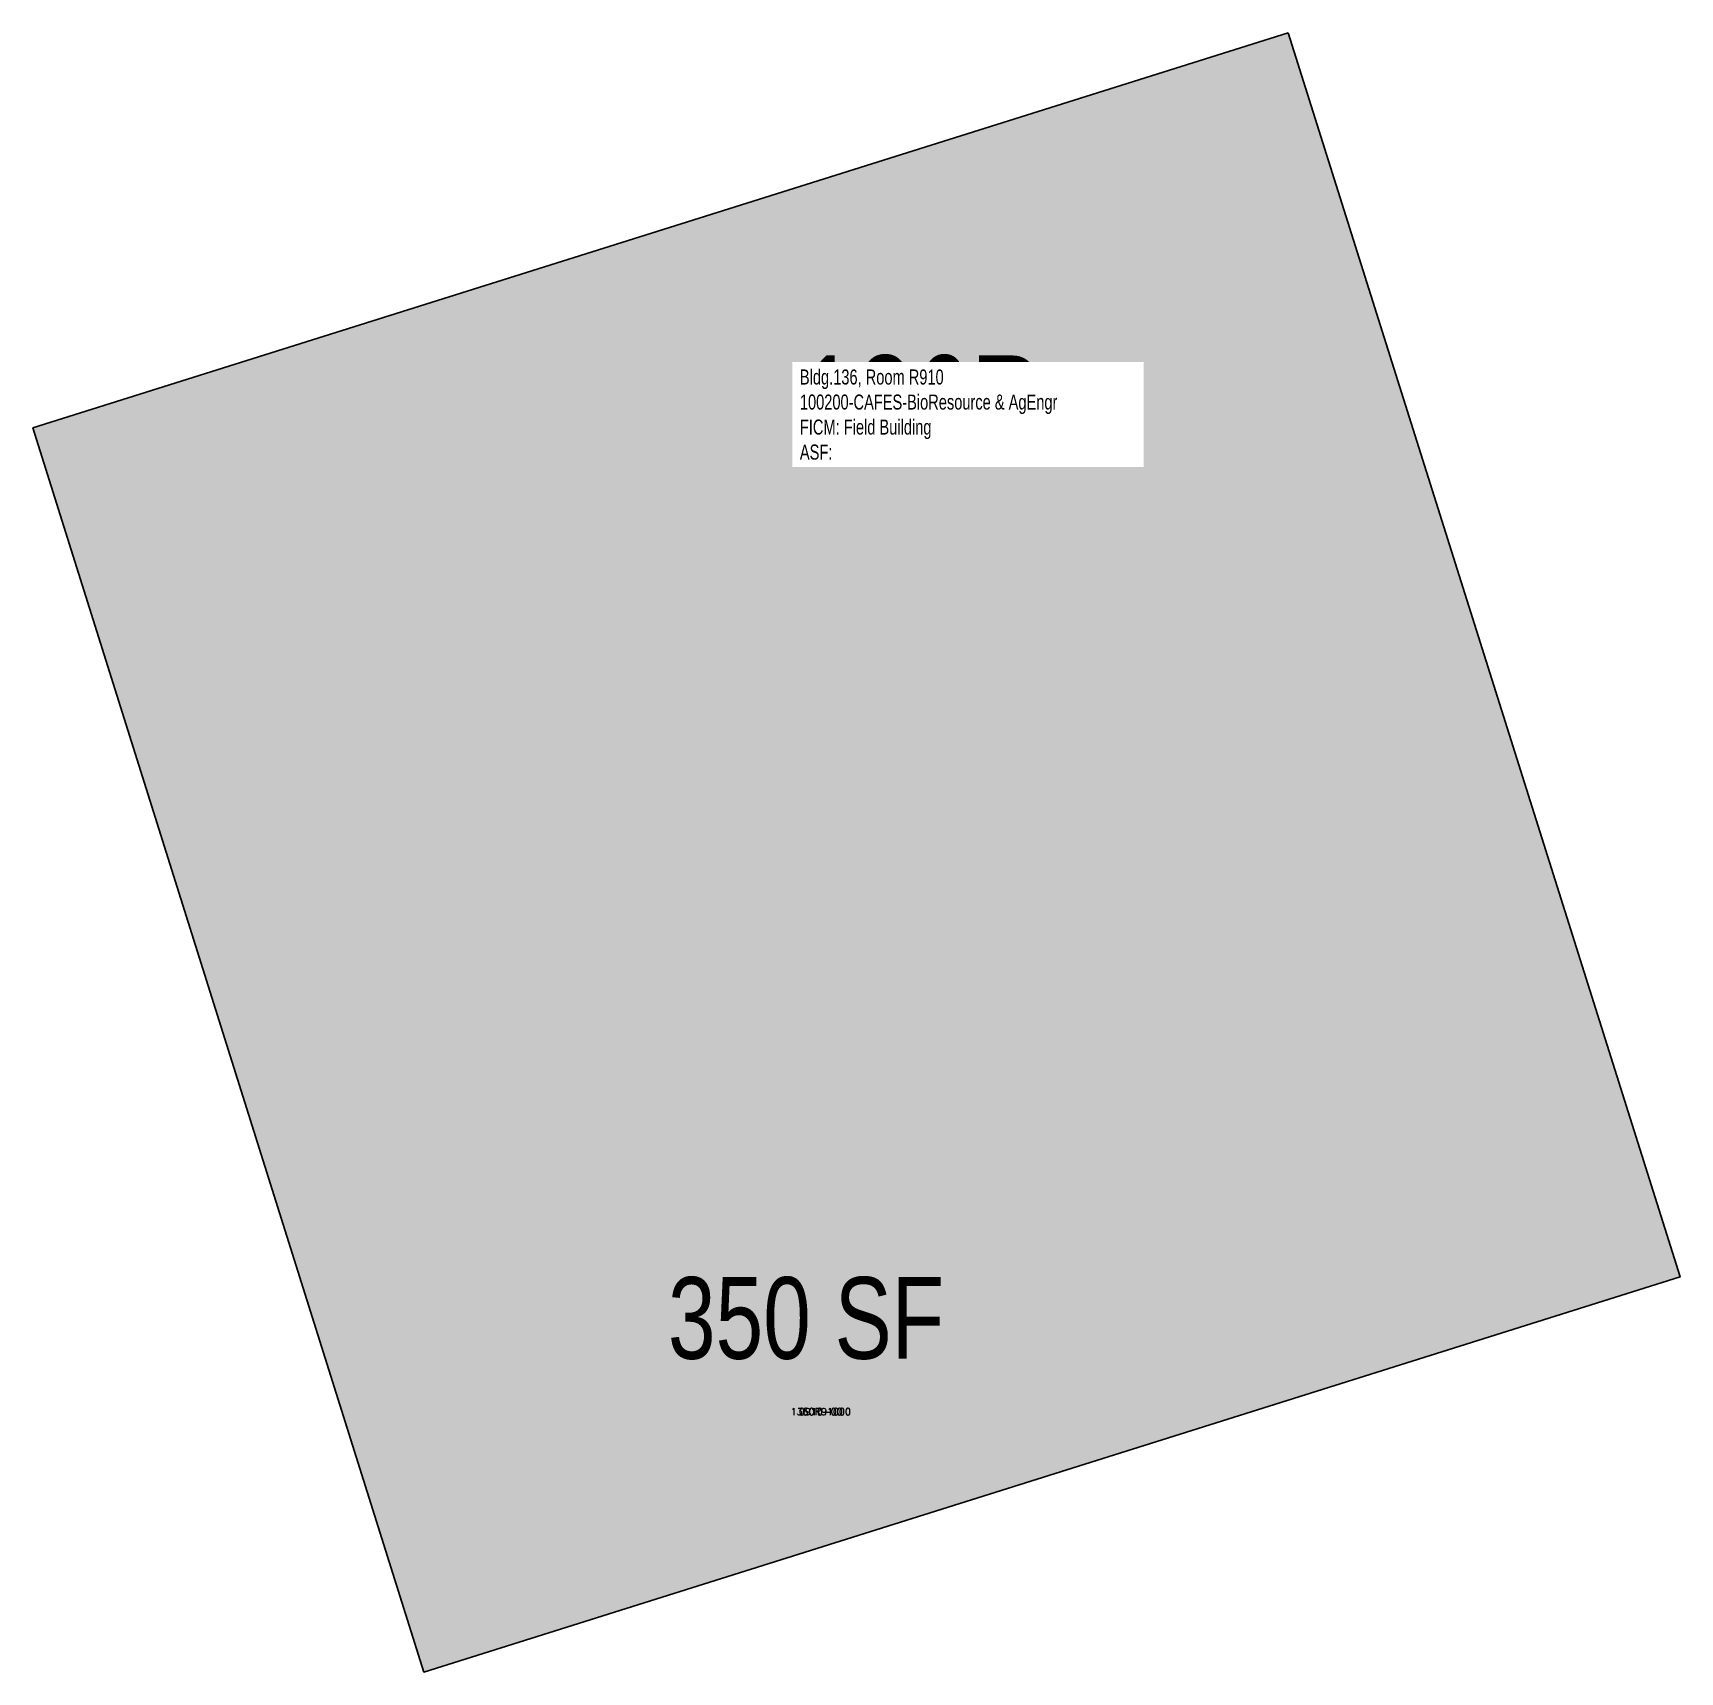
# Model space of a CAD drawing. Header units: inches. Extents: x -67 to 215, y 0 to 281.
import ezdxf
from ezdxf.enums import TextEntityAlignment as Align

# ---------------------------------------------------------------- set-up
doc = ezdxf.new("R2010")
doc.units = ezdxf.units.IN
doc.header["$MEASUREMENT"] = 0
for name, color, linetype in [('A-IDEN-RNUM', 7, 'Continuous'), ('A-IDEN-SNUM', 4, 'Continuous'), ('A-IDEN-VNUM', 4, 'Continuous'), ('A-WALL', 5, 'Continuous'), ('AREA-TEXT', 3, 'Continuous'), ('Rooms-Category-Color', 7, 'Continuous'), ('Rooms-College-Color', 7, 'Continuous'), ('Rooms-Department-Color', 7, 'Continuous'), ('Rooms-Division-Color', 7, 'Continuous'), ('Rooms-Information', 7, 'Continuous')]:
    doc.layers.add(name, color=color, linetype=linetype)
doc.styles.add('AREA', font='arial.ttf', dxfattribs={"width": 0.75, "height": 5})
doc.styles.add('ID', font='ARIALN.TTF', dxfattribs={"width": 0.85, "height": 0.25})
doc.styles.add('ROOMSNUMBER', font='TXT.SHX', dxfattribs={"height": 1})

msp = doc.modelspace()

# ---------------------------------------------------------------- hatches: boundary and pattern name
at = {"layer": 'Rooms-Category-Color', "true_color": 0xfbafa2}
msp.add_hatch(color=21, dxfattribs=at).paths.add_polyline_path([(148.05, 280.74), (215.15, 67.69), (0, 0), (-66.98, 213.08)])
at = {"layer": 'Rooms-College-Color', "true_color": 0xadadad}
msp.add_hatch(color=253, dxfattribs=at).paths.add_polyline_path([(148.05, 280.74), (215.15, 67.69), (0, 0), (-66.98, 213.08)])
at = {"layer": 'Rooms-Department-Color', "true_color": 0xe3c5e1}
msp.add_hatch(color=254, dxfattribs=at).paths.add_polyline_path([(148.05, 280.74), (215.15, 67.69), (0, 0), (-66.98, 213.08)])
at = {"layer": 'Rooms-Division-Color', "true_color": 0xe3c5e1}
msp.add_hatch(color=254, dxfattribs=at).paths.add_polyline_path([(148.05, 280.74), (215.15, 67.69), (0, 0), (-66.98, 213.08)])

# ---------------------------------------------------------------- linework, layer by layer
at = {"layer": 'A-WALL'}
msp.add_lwpolyline([(148.05, 280.74), (215.15, 67.69), (0, 0), (-66.98, 213.08)], close=True, dxfattribs=at)

# ---------------------------------------------------------------- texts
at = {"layer": 'A-IDEN-RNUM', "style": 'ROOMSNUMBER'}
msp.add_text('0910-00', height=1.2, dxfattribs=at).set_placement((67.96, 44.58), align=Align.MIDDLE)
at = {"layer": 'A-IDEN-SNUM', "style": 'ROOMSNUMBER'}
msp.add_text('1360R91000', height=1.2, dxfattribs=at).set_placement((67.96, 44.58), align=Align.MIDDLE)
at = {"layer": 'A-IDEN-VNUM', "style": 'ID', "width": 0.85}
msp.add_text('136R', height=18, dxfattribs=at).set_placement((85.34, 216.51), align=Align.MIDDLE)
at = {"layer": 'AREA-TEXT', "style": 'AREA', "width": 0.75}
msp.add_text('350 SF', height=14, dxfattribs=at).set_placement((65.44, 60.65), align=Align.MIDDLE_CENTER)

# ---------------------------------------------------------------- next in the draw order: texts
at = {"layer": 'Rooms-Information', "insert": (64.39, 207.63), "char_height": 2.5714, "width": 57.6, "attachment_point": 7, "style": 'ID', "bg_fill": 3, "box_fill_scale": 1.5, "bg_fill_color": 256, "bg_fill_true_color": 13158600, "bg_fill_transparency": 0}
msp.add_mtext('Bldg.136, Room R910^M^J100200-CAFES-BioResource & AgEngr^M^JFICM: Field Building^M^JASF: ', dxfattribs=at)

doc.saveas('drawing.dxf')
